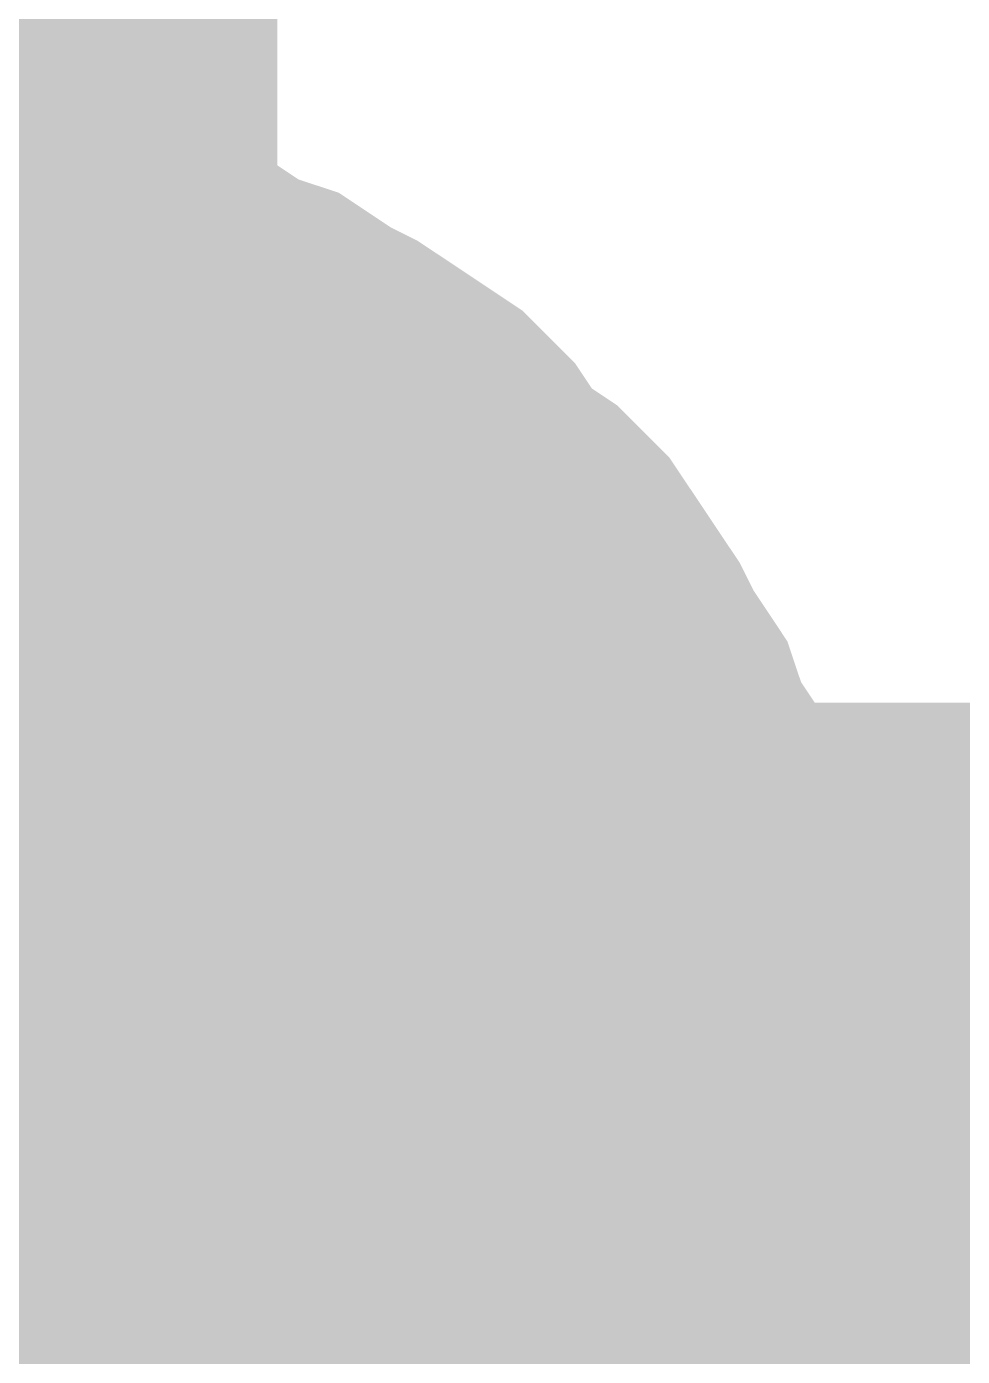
# Model space of a CAD drawing. Header units: inches. Extents: x 0 to 841, y 0 to 594.
# Drawn here: x 75.198 to 75.975, y 287.331 to 288.436 of the extents above; entities that cross this region are included whole.
import ezdxf

# ---------------------------------------------------------------- set-up
doc = ezdxf.new("R2010")
doc.units = ezdxf.units.IN
doc.layers.add('Sheet', color=255, linetype='Continuous')

msp = doc.modelspace()

# ---------------------------------------------------------------- linework, layer by layer
at = {"layer": 'Sheet'}
for points in [[(75.0315, 292.4969, 0.7493, 0.7493, 0), (75.0315, 287.4998, 0.7493, 0.7493, 0)], [(75.0315, 288.2522, 0.2997, 0.2997, 0), (75.0652, 288.2522, 0.2997, 0.2997, 0), (75.1101, 288.2522, 0.2997, 0.2997, 0), (75.1438, 288.2409, 0.2997, 0.2997, 0), (75.1887, 288.2409, 0.2997, 0.2997, 0), (75.2224, 288.2297, 0.2997, 0.2997, 0), (75.2561, 288.2185, 0.2997, 0.2997, 0), (75.2898, 288.2072, 0.2997, 0.2997, 0), (75.3235, 288.196, 0.2997, 0.2997, 0), (75.3572, 288.1735, 0.2997, 0.2997, 0), (75.3909, 288.1623, 0.2997, 0.2997, 0), (75.4245, 288.1399, 0.2997, 0.2997, 0), (75.447, 288.1286, 0.2997, 0.2997, 0), (75.4807, 288.1062, 0.2997, 0.2997, 0), (75.5144, 288.0837, 0.2997, 0.2997, 0), (75.5368, 288.0613, 0.2997, 0.2997, 0), (75.5593, 288.0276, 0.2997, 0.2997, 0), (75.593, 288.0051, 0.2997, 0.2997, 0), (75.6154, 287.9826, 0.2997, 0.2997, 0), (75.6379, 287.949, 0.2997, 0.2997, 0), (75.6604, 287.9153, 0.2997, 0.2997, 0), (75.6716, 287.8928, 0.2997, 0.2997, 0), (75.694, 287.8591, 0.2997, 0.2997, 0), (75.7053, 287.8254, 0.2997, 0.2997, 0), (75.7277, 287.7917, 0.2997, 0.2997, 0), (75.739, 287.7581, 0.2997, 0.2997, 0), (75.7502, 287.7244, 0.2997, 0.2997, 0), (75.7614, 287.6907, 0.2997, 0.2997, 0), (75.7726, 287.657, 0.2997, 0.2997, 0), (75.7726, 287.6121, 0.2997, 0.2997, 0), (75.7839, 287.5784, 0.2997, 0.2997, 0), (75.7839, 287.5335, 0.2997, 0.2997, 0), (75.7839, 287.4998, 0.2997, 0.2997, 0)], [(75.0315, 288.2522, 0.2997, 0.2997, 0), (75.0652, 288.2522, 0.2997, 0.2997, 0), (75.1101, 288.2522, 0.2997, 0.2997, 0), (75.1438, 288.2409, 0.2997, 0.2997, 0), (75.1887, 288.2409, 0.2997, 0.2997, 0), (75.2224, 288.2297, 0.2997, 0.2997, 0), (75.2561, 288.2185, 0.2997, 0.2997, 0), (75.2898, 288.2072, 0.2997, 0.2997, 0), (75.3235, 288.196, 0.2997, 0.2997, 0), (75.3572, 288.1735, 0.2997, 0.2997, 0), (75.3909, 288.1623, 0.2997, 0.2997, 0), (75.4245, 288.1399, 0.2997, 0.2997, 0), (75.447, 288.1286, 0.2997, 0.2997, 0), (75.4807, 288.1062, 0.2997, 0.2997, 0), (75.5144, 288.0837, 0.2997, 0.2997, 0), (75.5368, 288.0613, 0.2997, 0.2997, 0), (75.5593, 288.0276, 0.2997, 0.2997, 0), (75.593, 288.0051, 0.2997, 0.2997, 0), (75.6154, 287.9826, 0.2997, 0.2997, 0), (75.6379, 287.949, 0.2997, 0.2997, 0), (75.6604, 287.9153, 0.2997, 0.2997, 0), (75.6716, 287.8928, 0.2997, 0.2997, 0), (75.694, 287.8591, 0.2997, 0.2997, 0), (75.7053, 287.8254, 0.2997, 0.2997, 0), (75.7277, 287.7917, 0.2997, 0.2997, 0), (75.739, 287.7581, 0.2997, 0.2997, 0), (75.7502, 287.7244, 0.2997, 0.2997, 0), (75.7614, 287.6907, 0.2997, 0.2997, 0), (75.7726, 287.657, 0.2997, 0.2997, 0), (75.7726, 287.6121, 0.2997, 0.2997, 0), (75.7839, 287.5784, 0.2997, 0.2997, 0), (75.7839, 287.5335, 0.2997, 0.2997, 0), (75.7839, 287.4998, 0.2997, 0.2997, 0)], [(75.0315, 288.2522, 0.2997, 0.2997, 0), (75.0652, 288.2522, 0.2997, 0.2997, 0), (75.1101, 288.2522, 0.2997, 0.2997, 0), (75.1438, 288.2409, 0.2997, 0.2997, 0), (75.1887, 288.2409, 0.2997, 0.2997, 0), (75.2224, 288.2297, 0.2997, 0.2997, 0), (75.2561, 288.2185, 0.2997, 0.2997, 0), (75.2898, 288.2072, 0.2997, 0.2997, 0), (75.3235, 288.196, 0.2997, 0.2997, 0), (75.3572, 288.1735, 0.2997, 0.2997, 0), (75.3909, 288.1623, 0.2997, 0.2997, 0), (75.4245, 288.1399, 0.2997, 0.2997, 0), (75.447, 288.1286, 0.2997, 0.2997, 0), (75.4807, 288.1062, 0.2997, 0.2997, 0), (75.5144, 288.0837, 0.2997, 0.2997, 0), (75.5368, 288.0613, 0.2997, 0.2997, 0), (75.5593, 288.0276, 0.2997, 0.2997, 0), (75.593, 288.0051, 0.2997, 0.2997, 0), (75.6154, 287.9826, 0.2997, 0.2997, 0), (75.6379, 287.949, 0.2997, 0.2997, 0), (75.6604, 287.9153, 0.2997, 0.2997, 0), (75.6716, 287.8928, 0.2997, 0.2997, 0), (75.694, 287.8591, 0.2997, 0.2997, 0), (75.7053, 287.8254, 0.2997, 0.2997, 0), (75.7277, 287.7917, 0.2997, 0.2997, 0), (75.739, 287.7581, 0.2997, 0.2997, 0), (75.7502, 287.7244, 0.2997, 0.2997, 0), (75.7614, 287.6907, 0.2997, 0.2997, 0), (75.7726, 287.657, 0.2997, 0.2997, 0), (75.7726, 287.6121, 0.2997, 0.2997, 0), (75.7839, 287.5784, 0.2997, 0.2997, 0), (75.7839, 287.5335, 0.2997, 0.2997, 0), (75.7839, 287.4998, 0.2997, 0.2997, 0)], [(75.1438, 288.2409, 0.0991, 0.0991, 0), (75.1887, 288.2409, 0.0991, 0.0991, 0), (75.2224, 288.2297, 0.0991, 0.0991, 0), (75.2561, 288.2185, 0.0991, 0.0991, 0), (75.2898, 288.2072, 0.0991, 0.0991, 0), (75.3235, 288.196, 0.0991, 0.0991, 0), (75.3572, 288.1735, 0.0991, 0.0991, 0), (75.3909, 288.1623, 0.0991, 0.0991, 0), (75.4245, 288.1399, 0.0991, 0.0991, 0), (75.447, 288.1286, 0.0991, 0.0991, 0), (75.4807, 288.1062, 0.0991, 0.0991, 0), (75.5144, 288.0837, 0.0991, 0.0991, 0), (75.5368, 288.0613, 0.0991, 0.0991, 0), (75.5593, 288.0276, 0.0991, 0.0991, 0), (75.593, 288.0051, 0.0991, 0.0991, 0), (75.6154, 287.9826, 0.0991, 0.0991, 0), (75.6379, 287.949, 0.0991, 0.0991, 0), (75.6604, 287.9153, 0.0991, 0.0991, 0), (75.6716, 287.8928, 0.0991, 0.0991, 0), (75.694, 287.8591, 0.0991, 0.0991, 0), (75.7053, 287.8254, 0.0991, 0.0991, 0), (75.7277, 287.7917, 0.0991, 0.0991, 0), (75.739, 287.7581, 0.0991, 0.0991, 0), (75.7502, 287.7244, 0.0991, 0.0991, 0), (75.7614, 287.6907, 0.0991, 0.0991, 0), (75.7726, 287.657, 0.0991, 0.0991, 0), (75.7726, 287.6121, 0.0991, 0.0991, 0), (75.7839, 287.5784, 0.0991, 0.0991, 0), (75.7839, 287.5335, 0.0991, 0.0991, 0), (75.7839, 287.4998, 0.0991, 0.0991, 0)], [(75.1438, 288.2409, 0.0991, 0.0991, 0), (75.1887, 288.2409, 0.0991, 0.0991, 0), (75.2224, 288.2297, 0.0991, 0.0991, 0), (75.2561, 288.2185, 0.0991, 0.0991, 0), (75.2898, 288.2072, 0.0991, 0.0991, 0), (75.3235, 288.196, 0.0991, 0.0991, 0), (75.3572, 288.1735, 0.0991, 0.0991, 0), (75.3909, 288.1623, 0.0991, 0.0991, 0), (75.4245, 288.1399, 0.0991, 0.0991, 0), (75.447, 288.1286, 0.0991, 0.0991, 0), (75.4807, 288.1062, 0.0991, 0.0991, 0), (75.5144, 288.0837, 0.0991, 0.0991, 0), (75.5368, 288.0613, 0.0991, 0.0991, 0), (75.5593, 288.0276, 0.0991, 0.0991, 0), (75.593, 288.0051, 0.0991, 0.0991, 0), (75.6154, 287.9826, 0.0991, 0.0991, 0), (75.6379, 287.949, 0.0991, 0.0991, 0), (75.6604, 287.9153, 0.0991, 0.0991, 0), (75.6716, 287.8928, 0.0991, 0.0991, 0), (75.694, 287.8591, 0.0991, 0.0991, 0), (75.7053, 287.8254, 0.0991, 0.0991, 0), (75.7277, 287.7917, 0.0991, 0.0991, 0), (75.739, 287.7581, 0.0991, 0.0991, 0), (75.7502, 287.7244, 0.0991, 0.0991, 0), (75.7614, 287.6907, 0.0991, 0.0991, 0), (75.7726, 287.657, 0.0991, 0.0991, 0), (75.7726, 287.6121, 0.0991, 0.0991, 0), (75.7839, 287.5784, 0.0991, 0.0991, 0), (75.7839, 287.5335, 0.0991, 0.0991, 0), (75.7839, 287.4998, 0.0991, 0.0991, 0)], [(75.1438, 288.2409, 0.0991, 0.0991, 0), (75.1887, 288.2409, 0.0991, 0.0991, 0), (75.2224, 288.2297, 0.0991, 0.0991, 0), (75.2561, 288.2185, 0.0991, 0.0991, 0), (75.2898, 288.2072, 0.0991, 0.0991, 0), (75.3235, 288.196, 0.0991, 0.0991, 0), (75.3572, 288.1735, 0.0991, 0.0991, 0), (75.3909, 288.1623, 0.0991, 0.0991, 0), (75.4245, 288.1399, 0.0991, 0.0991, 0), (75.447, 288.1286, 0.0991, 0.0991, 0), (75.4807, 288.1062, 0.0991, 0.0991, 0), (75.5144, 288.0837, 0.0991, 0.0991, 0), (75.5368, 288.0613, 0.0991, 0.0991, 0), (75.5593, 288.0276, 0.0991, 0.0991, 0), (75.593, 288.0051, 0.0991, 0.0991, 0), (75.6154, 287.9826, 0.0991, 0.0991, 0), (75.6379, 287.949, 0.0991, 0.0991, 0), (75.6604, 287.9153, 0.0991, 0.0991, 0), (75.6716, 287.8928, 0.0991, 0.0991, 0), (75.694, 287.8591, 0.0991, 0.0991, 0), (75.7053, 287.8254, 0.0991, 0.0991, 0), (75.7277, 287.7917, 0.0991, 0.0991, 0), (75.739, 287.7581, 0.0991, 0.0991, 0), (75.7502, 287.7244, 0.0991, 0.0991, 0), (75.7614, 287.6907, 0.0991, 0.0991, 0), (75.7726, 287.657, 0.0991, 0.0991, 0), (75.7726, 287.6121, 0.0991, 0.0991, 0), (75.7839, 287.5784, 0.0991, 0.0991, 0), (75.7839, 287.5335, 0.0991, 0.0991, 0), (75.7839, 287.4998, 0.0991, 0.0991, 0)], [(75.0315, 288.0051, 0.2997, 0.2997, 0), (75.054, 288.0051, 0.2997, 0.2997, 0), (75.0877, 288.0051, 0.2997, 0.2997, 0), (75.1101, 287.9939, 0.2997, 0.2997, 0), (75.1326, 287.9939, 0.2997, 0.2997, 0), (75.1551, 287.9939, 0.2997, 0.2997, 0), (75.1775, 287.9826, 0.2997, 0.2997, 0), (75.2112, 287.9714, 0.2997, 0.2997, 0), (75.2337, 287.9602, 0.2997, 0.2997, 0), (75.2561, 287.9602, 0.2997, 0.2997, 0), (75.2786, 287.949, 0.2997, 0.2997, 0), (75.2898, 287.9377, 0.2997, 0.2997, 0), (75.3123, 287.9153, 0.2997, 0.2997, 0), (75.3347, 287.904, 0.2997, 0.2997, 0), (75.3572, 287.8928, 0.2997, 0.2997, 0), (75.3684, 287.8703, 0.2997, 0.2997, 0), (75.3909, 287.8591, 0.2997, 0.2997, 0), (75.4021, 287.8367, 0.2997, 0.2997, 0), (75.4245, 287.8254, 0.2997, 0.2997, 0), (75.4358, 287.803, 0.2997, 0.2997, 0), (75.447, 287.7805, 0.2997, 0.2997, 0), (75.4695, 287.7581, 0.2997, 0.2997, 0), (75.4807, 287.7468, 0.2997, 0.2997, 0), (75.4919, 287.7244, 0.2997, 0.2997, 0), (75.4919, 287.7019, 0.2997, 0.2997, 0), (75.5032, 287.6794, 0.2997, 0.2997, 0), (75.5144, 287.6458, 0.2997, 0.2997, 0), (75.5256, 287.6233, 0.2997, 0.2997, 0), (75.5256, 287.6008, 0.2997, 0.2997, 0), (75.5256, 287.5784, 0.2997, 0.2997, 0), (75.5368, 287.5559, 0.2997, 0.2997, 0), (75.5368, 287.5222, 0.2997, 0.2997, 0), (75.5368, 287.4998, 0.2997, 0.2997, 0)], [(75.0315, 288.0051, 0.2997, 0.2997, 0), (75.054, 288.0051, 0.2997, 0.2997, 0), (75.0877, 288.0051, 0.2997, 0.2997, 0), (75.1101, 287.9939, 0.2997, 0.2997, 0), (75.1326, 287.9939, 0.2997, 0.2997, 0), (75.1551, 287.9939, 0.2997, 0.2997, 0), (75.1775, 287.9826, 0.2997, 0.2997, 0), (75.2112, 287.9714, 0.2997, 0.2997, 0), (75.2337, 287.9602, 0.2997, 0.2997, 0), (75.2561, 287.9602, 0.2997, 0.2997, 0), (75.2786, 287.949, 0.2997, 0.2997, 0), (75.2898, 287.9377, 0.2997, 0.2997, 0), (75.3123, 287.9153, 0.2997, 0.2997, 0), (75.3347, 287.904, 0.2997, 0.2997, 0), (75.3572, 287.8928, 0.2997, 0.2997, 0), (75.3684, 287.8703, 0.2997, 0.2997, 0), (75.3909, 287.8591, 0.2997, 0.2997, 0), (75.4021, 287.8367, 0.2997, 0.2997, 0), (75.4245, 287.8254, 0.2997, 0.2997, 0), (75.4358, 287.803, 0.2997, 0.2997, 0), (75.447, 287.7805, 0.2997, 0.2997, 0), (75.4695, 287.7581, 0.2997, 0.2997, 0), (75.4807, 287.7468, 0.2997, 0.2997, 0), (75.4919, 287.7244, 0.2997, 0.2997, 0), (75.4919, 287.7019, 0.2997, 0.2997, 0), (75.5032, 287.6794, 0.2997, 0.2997, 0), (75.5144, 287.6458, 0.2997, 0.2997, 0), (75.5256, 287.6233, 0.2997, 0.2997, 0), (75.5256, 287.6008, 0.2997, 0.2997, 0), (75.5256, 287.5784, 0.2997, 0.2997, 0), (75.5368, 287.5559, 0.2997, 0.2997, 0), (75.5368, 287.5222, 0.2997, 0.2997, 0), (75.5368, 287.4998, 0.2997, 0.2997, 0)], [(75.1326, 287.9939, 0.0991, 0.0991, 0), (75.1551, 287.9939, 0.0991, 0.0991, 0), (75.1775, 287.9826, 0.0991, 0.0991, 0), (75.2112, 287.9714, 0.0991, 0.0991, 0), (75.2337, 287.9602, 0.0991, 0.0991, 0), (75.2561, 287.9602, 0.0991, 0.0991, 0), (75.2786, 287.949, 0.0991, 0.0991, 0), (75.2898, 287.9377, 0.0991, 0.0991, 0), (75.3123, 287.9153, 0.0991, 0.0991, 0), (75.3347, 287.904, 0.0991, 0.0991, 0), (75.3572, 287.8928, 0.0991, 0.0991, 0), (75.3684, 287.8703, 0.0991, 0.0991, 0), (75.3909, 287.8591, 0.0991, 0.0991, 0), (75.4021, 287.8367, 0.0991, 0.0991, 0), (75.4245, 287.8254, 0.0991, 0.0991, 0), (75.4358, 287.803, 0.0991, 0.0991, 0), (75.447, 287.7805, 0.0991, 0.0991, 0), (75.4695, 287.7581, 0.0991, 0.0991, 0), (75.4807, 287.7468, 0.0991, 0.0991, 0), (75.4919, 287.7244, 0.0991, 0.0991, 0), (75.4919, 287.7019, 0.0991, 0.0991, 0), (75.5032, 287.6794, 0.0991, 0.0991, 0), (75.5144, 287.6458, 0.0991, 0.0991, 0), (75.5256, 287.6233, 0.0991, 0.0991, 0), (75.5256, 287.6008, 0.0991, 0.0991, 0), (75.5256, 287.5784, 0.0991, 0.0991, 0), (75.5368, 287.5559, 0.0991, 0.0991, 0), (75.5368, 287.5222, 0.0991, 0.0991, 0), (75.5368, 287.4998, 0.0991, 0.0991, 0)], [(75.1326, 287.9939, 0.0991, 0.0991, 0), (75.1551, 287.9939, 0.0991, 0.0991, 0), (75.1775, 287.9826, 0.0991, 0.0991, 0), (75.2112, 287.9714, 0.0991, 0.0991, 0), (75.2337, 287.9602, 0.0991, 0.0991, 0), (75.2561, 287.9602, 0.0991, 0.0991, 0), (75.2786, 287.949, 0.0991, 0.0991, 0), (75.2898, 287.9377, 0.0991, 0.0991, 0), (75.3123, 287.9153, 0.0991, 0.0991, 0), (75.3347, 287.904, 0.0991, 0.0991, 0), (75.3572, 287.8928, 0.0991, 0.0991, 0), (75.3684, 287.8703, 0.0991, 0.0991, 0), (75.3909, 287.8591, 0.0991, 0.0991, 0), (75.4021, 287.8367, 0.0991, 0.0991, 0), (75.4245, 287.8254, 0.0991, 0.0991, 0), (75.4358, 287.803, 0.0991, 0.0991, 0), (75.447, 287.7805, 0.0991, 0.0991, 0), (75.4695, 287.7581, 0.0991, 0.0991, 0), (75.4807, 287.7468, 0.0991, 0.0991, 0), (75.4919, 287.7244, 0.0991, 0.0991, 0), (75.4919, 287.7019, 0.0991, 0.0991, 0), (75.5032, 287.6794, 0.0991, 0.0991, 0), (75.5144, 287.6458, 0.0991, 0.0991, 0), (75.5256, 287.6233, 0.0991, 0.0991, 0), (75.5256, 287.6008, 0.0991, 0.0991, 0), (75.5256, 287.5784, 0.0991, 0.0991, 0), (75.5368, 287.5559, 0.0991, 0.0991, 0), (75.5368, 287.5222, 0.0991, 0.0991, 0), (75.5368, 287.4998, 0.0991, 0.0991, 0)], [(82.5212, 287.4998, 0.7493, 0.7493, 0), (75.0315, 287.4998, 0.7493, 0.7493, 0), (72.5275, 287.4998, 0.7493, 0.7493, 0)], [(75.5368, 287.4998, 0.2997, 0.2997, 0), (75.5368, 287.4773, 0.2997, 0.2997, 0), (75.5368, 287.4436, 0.2997, 0.2997, 0), (75.5256, 287.4212, 0.2997, 0.2997, 0), (75.5256, 287.3987, 0.2997, 0.2997, 0), (75.5256, 287.3762, 0.2997, 0.2997, 0), (75.5144, 287.3426, 0.2997, 0.2997, 0), (75.5032, 287.3201, 0.2997, 0.2997, 0), (75.4919, 287.2976, 0.2997, 0.2997, 0), (75.4919, 287.2752, 0.2997, 0.2997, 0), (75.4807, 287.2527, 0.2997, 0.2997, 0), (75.4695, 287.2303, 0.2997, 0.2997, 0), (75.447, 287.2078, 0.2997, 0.2997, 0), (75.4358, 287.1966, 0.2997, 0.2997, 0), (75.4245, 287.1741, 0.2997, 0.2997, 0)], [(75.5368, 287.4998, 0.2997, 0.2997, 0), (75.5368, 287.4773, 0.2997, 0.2997, 0), (75.5368, 287.4436, 0.2997, 0.2997, 0), (75.5256, 287.4212, 0.2997, 0.2997, 0), (75.5256, 287.3987, 0.2997, 0.2997, 0), (75.5256, 287.3762, 0.2997, 0.2997, 0), (75.5144, 287.3426, 0.2997, 0.2997, 0), (75.5032, 287.3201, 0.2997, 0.2997, 0), (75.4919, 287.2976, 0.2997, 0.2997, 0), (75.4919, 287.2752, 0.2997, 0.2997, 0), (75.4807, 287.2527, 0.2997, 0.2997, 0), (75.4695, 287.2303, 0.2997, 0.2997, 0), (75.447, 287.2078, 0.2997, 0.2997, 0), (75.4358, 287.1966, 0.2997, 0.2997, 0), (75.4245, 287.1741, 0.2997, 0.2997, 0)], [(75.5368, 287.4998, 0.2997, 0.2997, 0), (75.5368, 287.4998, 0.2997, 0.2997, 0), (75.5368, 287.4998, 0.2997, 0.2997, 0), (75.5368, 287.4998, 0.2997, 0.2997, 0), (75.5368, 287.4998, 0.2997, 0.2997, 0), (75.5368, 287.4998, 0.2997, 0.2997, 0), (75.5368, 287.4998, 0.2997, 0.2997, 0), (75.5368, 287.4998, 0.2997, 0.2997, 0), (75.5368, 287.4998, 0.2997, 0.2997, 0), (75.5368, 287.4998, 0.2997, 0.2997, 0), (75.5368, 287.4998, 0.2997, 0.2997, 0), (75.5368, 287.4998, 0.2997, 0.2997, 0), (75.5368, 287.4998, 0.2997, 0.2997, 0), (75.5368, 287.4998, 0.2997, 0.2997, 0), (75.5368, 287.4998, 0.2997, 0.2997, 0), (75.5368, 287.4998, 0.2997, 0.2997, 0), (75.5368, 287.4998, 0.2997, 0.2997, 0), (75.5368, 287.4998, 0.2997, 0.2997, 0), (75.5368, 287.4998, 0.2997, 0.2997, 0), (75.5368, 287.4998, 0.2997, 0.2997, 0), (75.5368, 287.4998, 0.2997, 0.2997, 0), (75.5368, 287.4998, 0.2997, 0.2997, 0), (75.5368, 287.4998, 0.2997, 0.2997, 0), (75.5368, 287.4998, 0.2997, 0.2997, 0), (75.5368, 287.4998, 0.2997, 0.2997, 0), (75.5368, 287.4998, 0.2997, 0.2997, 0), (75.5368, 287.4998, 0.2997, 0.2997, 0), (75.5368, 287.4998, 0.2997, 0.2997, 0), (75.5368, 287.4998, 0.2997, 0.2997, 0), (75.5368, 287.4998, 0.2997, 0.2997, 0), (75.5368, 287.4998, 0.2997, 0.2997, 0), (75.5368, 287.4998, 0.2997, 0.2997, 0), (75.5368, 287.4998, 0.2997, 0.2997, 0)], [(75.5368, 287.4998, 0.2997, 0.2997, 0), (75.5368, 287.4998, 0.2997, 0.2997, 0)], [(75.5368, 287.4998, 0.2997, 0.2997, 0), (75.5368, 287.4998, 0.2997, 0.2997, 0), (75.5368, 287.4998, 0.2997, 0.2997, 0), (75.5368, 287.4998, 0.2997, 0.2997, 0), (75.5368, 287.4998, 0.2997, 0.2997, 0), (75.5368, 287.4998, 0.2997, 0.2997, 0), (75.5368, 287.4998, 0.2997, 0.2997, 0), (75.5368, 287.4998, 0.2997, 0.2997, 0), (75.5368, 287.4998, 0.2997, 0.2997, 0), (75.5368, 287.4998, 0.2997, 0.2997, 0), (75.5368, 287.4998, 0.2997, 0.2997, 0), (75.5368, 287.4998, 0.2997, 0.2997, 0), (75.5368, 287.4998, 0.2997, 0.2997, 0), (75.5368, 287.4998, 0.2997, 0.2997, 0), (75.5368, 287.4998, 0.2997, 0.2997, 0), (75.5368, 287.4998, 0.2997, 0.2997, 0), (75.5368, 287.4998, 0.2997, 0.2997, 0), (75.5368, 287.4998, 0.2997, 0.2997, 0), (75.5368, 287.4998, 0.2997, 0.2997, 0), (75.5368, 287.4998, 0.2997, 0.2997, 0), (75.5368, 287.4998, 0.2997, 0.2997, 0), (75.5368, 287.4998, 0.2997, 0.2997, 0), (75.5368, 287.4998, 0.2997, 0.2997, 0), (75.5368, 287.4998, 0.2997, 0.2997, 0), (75.5368, 287.4998, 0.2997, 0.2997, 0), (75.5368, 287.4998, 0.2997, 0.2997, 0), (75.5368, 287.4998, 0.2997, 0.2997, 0), (75.5368, 287.4998, 0.2997, 0.2997, 0), (75.5368, 287.4998, 0.2997, 0.2997, 0), (75.5368, 287.4998, 0.2997, 0.2997, 0), (75.5368, 287.4998, 0.2997, 0.2997, 0), (75.5368, 287.4998, 0.2997, 0.2997, 0), (75.5368, 287.4998, 0.2997, 0.2997, 0)], [(75.5368, 287.4998, 0.2997, 0.2997, 0), (75.5368, 287.4998, 0.2997, 0.2997, 0)], [(75.7839, 287.4998, 0.2997, 0.2997, 0), (75.7839, 287.4549, 0.2997, 0.2997, 0), (75.7839, 287.4212, 0.2997, 0.2997, 0), (75.7726, 287.3875, 0.2997, 0.2997, 0), (75.7726, 287.3426, 0.2997, 0.2997, 0), (75.7614, 287.3089, 0.2997, 0.2997, 0), (75.7502, 287.2752, 0.2997, 0.2997, 0), (75.739, 287.2303, 0.2997, 0.2997, 0), (75.7277, 287.1966, 0.2997, 0.2997, 0), (75.7053, 287.1629, 0.2997, 0.2997, 0)], [(75.7839, 287.4998, 0.2997, 0.2997, 0), (75.7839, 287.4549, 0.2997, 0.2997, 0), (75.7839, 287.4212, 0.2997, 0.2997, 0), (75.7726, 287.3875, 0.2997, 0.2997, 0), (75.7726, 287.3426, 0.2997, 0.2997, 0), (75.7614, 287.3089, 0.2997, 0.2997, 0), (75.7502, 287.2752, 0.2997, 0.2997, 0), (75.739, 287.2303, 0.2997, 0.2997, 0), (75.7277, 287.1966, 0.2997, 0.2997, 0), (75.7053, 287.1629, 0.2997, 0.2997, 0)], [(75.7839, 287.4998, 0.2997, 0.2997, 0), (75.7839, 287.4549, 0.2997, 0.2997, 0), (75.7839, 287.4212, 0.2997, 0.2997, 0), (75.7726, 287.3875, 0.2997, 0.2997, 0), (75.7726, 287.3426, 0.2997, 0.2997, 0), (75.7614, 287.3089, 0.2997, 0.2997, 0), (75.7502, 287.2752, 0.2997, 0.2997, 0), (75.739, 287.2303, 0.2997, 0.2997, 0), (75.7277, 287.1966, 0.2997, 0.2997, 0), (75.7053, 287.1629, 0.2997, 0.2997, 0)], [(75.7839, 287.4998, 0.2997, 0.2997, 0), (75.7839, 287.4998, 0.2997, 0.2997, 0), (75.7839, 287.4998, 0.2997, 0.2997, 0), (75.7839, 287.4998, 0.2997, 0.2997, 0), (75.7839, 287.4998, 0.2997, 0.2997, 0), (75.7839, 287.4998, 0.2997, 0.2997, 0), (75.7839, 287.4998, 0.2997, 0.2997, 0), (75.7839, 287.4998, 0.2997, 0.2997, 0), (75.7839, 287.4998, 0.2997, 0.2997, 0), (75.7839, 287.4998, 0.2997, 0.2997, 0), (75.7839, 287.4998, 0.2997, 0.2997, 0), (75.7839, 287.4998, 0.2997, 0.2997, 0), (75.7839, 287.4998, 0.2997, 0.2997, 0), (75.7839, 287.4998, 0.2997, 0.2997, 0), (75.7839, 287.4998, 0.2997, 0.2997, 0), (75.7839, 287.4998, 0.2997, 0.2997, 0), (75.7839, 287.4998, 0.2997, 0.2997, 0), (75.7839, 287.4998, 0.2997, 0.2997, 0), (75.7839, 287.4998, 0.2997, 0.2997, 0), (75.7839, 287.4998, 0.2997, 0.2997, 0), (75.7839, 287.4998, 0.2997, 0.2997, 0), (75.7839, 287.4998, 0.2997, 0.2997, 0), (75.7839, 287.4998, 0.2997, 0.2997, 0), (75.7839, 287.4998, 0.2997, 0.2997, 0), (75.7839, 287.4998, 0.2997, 0.2997, 0), (75.7839, 287.4998, 0.2997, 0.2997, 0), (75.7839, 287.4998, 0.2997, 0.2997, 0), (75.7839, 287.4998, 0.2997, 0.2997, 0), (75.7839, 287.4998, 0.2997, 0.2997, 0), (75.7839, 287.4998, 0.2997, 0.2997, 0), (75.7839, 287.4998, 0.2997, 0.2997, 0), (75.7839, 287.4998, 0.2997, 0.2997, 0), (75.7839, 287.4998, 0.2997, 0.2997, 0)], [(75.7839, 287.4998, 0.2997, 0.2997, 0), (75.7839, 287.4998, 0.2997, 0.2997, 0)], [(75.7839, 287.4998, 0.2997, 0.2997, 0), (75.7839, 287.4998, 0.2997, 0.2997, 0), (75.7839, 287.4998, 0.2997, 0.2997, 0), (75.7839, 287.4998, 0.2997, 0.2997, 0), (75.7839, 287.4998, 0.2997, 0.2997, 0), (75.7839, 287.4998, 0.2997, 0.2997, 0), (75.7839, 287.4998, 0.2997, 0.2997, 0), (75.7839, 287.4998, 0.2997, 0.2997, 0), (75.7839, 287.4998, 0.2997, 0.2997, 0), (75.7839, 287.4998, 0.2997, 0.2997, 0), (75.7839, 287.4998, 0.2997, 0.2997, 0), (75.7839, 287.4998, 0.2997, 0.2997, 0), (75.7839, 287.4998, 0.2997, 0.2997, 0), (75.7839, 287.4998, 0.2997, 0.2997, 0), (75.7839, 287.4998, 0.2997, 0.2997, 0), (75.7839, 287.4998, 0.2997, 0.2997, 0), (75.7839, 287.4998, 0.2997, 0.2997, 0), (75.7839, 287.4998, 0.2997, 0.2997, 0), (75.7839, 287.4998, 0.2997, 0.2997, 0), (75.7839, 287.4998, 0.2997, 0.2997, 0), (75.7839, 287.4998, 0.2997, 0.2997, 0), (75.7839, 287.4998, 0.2997, 0.2997, 0), (75.7839, 287.4998, 0.2997, 0.2997, 0), (75.7839, 287.4998, 0.2997, 0.2997, 0), (75.7839, 287.4998, 0.2997, 0.2997, 0), (75.7839, 287.4998, 0.2997, 0.2997, 0), (75.7839, 287.4998, 0.2997, 0.2997, 0), (75.7839, 287.4998, 0.2997, 0.2997, 0), (75.7839, 287.4998, 0.2997, 0.2997, 0), (75.7839, 287.4998, 0.2997, 0.2997, 0), (75.7839, 287.4998, 0.2997, 0.2997, 0), (75.7839, 287.4998, 0.2997, 0.2997, 0), (75.7839, 287.4998, 0.2997, 0.2997, 0)], [(75.7839, 287.4998, 0.2997, 0.2997, 0), (75.7839, 287.4998, 0.2997, 0.2997, 0)], [(75.7839, 287.4998, 0.2997, 0.2997, 0), (75.7839, 287.4998, 0.2997, 0.2997, 0), (75.7839, 287.4998, 0.2997, 0.2997, 0), (75.7839, 287.4998, 0.2997, 0.2997, 0), (75.7839, 287.4998, 0.2997, 0.2997, 0), (75.7839, 287.4998, 0.2997, 0.2997, 0), (75.7839, 287.4998, 0.2997, 0.2997, 0), (75.7839, 287.4998, 0.2997, 0.2997, 0), (75.7839, 287.4998, 0.2997, 0.2997, 0), (75.7839, 287.4998, 0.2997, 0.2997, 0), (75.7839, 287.4998, 0.2997, 0.2997, 0), (75.7839, 287.4998, 0.2997, 0.2997, 0), (75.7839, 287.4998, 0.2997, 0.2997, 0), (75.7839, 287.4998, 0.2997, 0.2997, 0), (75.7839, 287.4998, 0.2997, 0.2997, 0), (75.7839, 287.4998, 0.2997, 0.2997, 0), (75.7839, 287.4998, 0.2997, 0.2997, 0), (75.7839, 287.4998, 0.2997, 0.2997, 0), (75.7839, 287.4998, 0.2997, 0.2997, 0), (75.7839, 287.4998, 0.2997, 0.2997, 0), (75.7839, 287.4998, 0.2997, 0.2997, 0), (75.7839, 287.4998, 0.2997, 0.2997, 0), (75.7839, 287.4998, 0.2997, 0.2997, 0), (75.7839, 287.4998, 0.2997, 0.2997, 0), (75.7839, 287.4998, 0.2997, 0.2997, 0), (75.7839, 287.4998, 0.2997, 0.2997, 0), (75.7839, 287.4998, 0.2997, 0.2997, 0), (75.7839, 287.4998, 0.2997, 0.2997, 0), (75.7839, 287.4998, 0.2997, 0.2997, 0), (75.7839, 287.4998, 0.2997, 0.2997, 0), (75.7839, 287.4998, 0.2997, 0.2997, 0), (75.7839, 287.4998, 0.2997, 0.2997, 0), (75.7839, 287.4998, 0.2997, 0.2997, 0)], [(75.7839, 287.4998, 0.2997, 0.2997, 0), (75.7839, 287.4998, 0.2997, 0.2997, 0)], [(75.5368, 287.4998, 0.0991, 0.0991, 0), (75.5368, 287.4773, 0.0991, 0.0991, 0), (75.5368, 287.4436, 0.0991, 0.0991, 0), (75.5256, 287.4212, 0.0991, 0.0991, 0), (75.5256, 287.3987, 0.0991, 0.0991, 0), (75.5256, 287.3762, 0.0991, 0.0991, 0), (75.5144, 287.3426, 0.0991, 0.0991, 0), (75.5032, 287.3201, 0.0991, 0.0991, 0), (75.4919, 287.2976, 0.0991, 0.0991, 0), (75.4919, 287.2752, 0.0991, 0.0991, 0)], [(75.5368, 287.4998, 0.0991, 0.0991, 0), (75.5368, 287.4773, 0.0991, 0.0991, 0), (75.5368, 287.4436, 0.0991, 0.0991, 0), (75.5256, 287.4212, 0.0991, 0.0991, 0), (75.5256, 287.3987, 0.0991, 0.0991, 0), (75.5256, 287.3762, 0.0991, 0.0991, 0), (75.5144, 287.3426, 0.0991, 0.0991, 0), (75.5032, 287.3201, 0.0991, 0.0991, 0), (75.4919, 287.2976, 0.0991, 0.0991, 0), (75.4919, 287.2752, 0.0991, 0.0991, 0)], [(75.5368, 287.4998, 0.0991, 0.0991, 0), (75.5368, 287.4998, 0.0991, 0.0991, 0), (75.5368, 287.4998, 0.0991, 0.0991, 0), (75.5368, 287.4998, 0.0991, 0.0991, 0), (75.5368, 287.4998, 0.0991, 0.0991, 0), (75.5368, 287.4998, 0.0991, 0.0991, 0), (75.5368, 287.4998, 0.0991, 0.0991, 0), (75.5368, 287.4998, 0.0991, 0.0991, 0), (75.5368, 287.4998, 0.0991, 0.0991, 0), (75.5368, 287.4998, 0.0991, 0.0991, 0), (75.5368, 287.4998, 0.0991, 0.0991, 0), (75.5368, 287.4998, 0.0991, 0.0991, 0), (75.5368, 287.4998, 0.0991, 0.0991, 0), (75.5368, 287.4998, 0.0991, 0.0991, 0), (75.5368, 287.4998, 0.0991, 0.0991, 0), (75.5368, 287.4998, 0.0991, 0.0991, 0), (75.5368, 287.4998, 0.0991, 0.0991, 0), (75.5368, 287.4998, 0.0991, 0.0991, 0), (75.5368, 287.4998, 0.0991, 0.0991, 0), (75.5368, 287.4998, 0.0991, 0.0991, 0), (75.5368, 287.4998, 0.0991, 0.0991, 0), (75.5368, 287.4998, 0.0991, 0.0991, 0), (75.5368, 287.4998, 0.0991, 0.0991, 0), (75.5368, 287.4998, 0.0991, 0.0991, 0), (75.5368, 287.4998, 0.0991, 0.0991, 0), (75.5368, 287.4998, 0.0991, 0.0991, 0), (75.5368, 287.4998, 0.0991, 0.0991, 0), (75.5368, 287.4998, 0.0991, 0.0991, 0), (75.5368, 287.4998, 0.0991, 0.0991, 0), (75.5368, 287.4998, 0.0991, 0.0991, 0), (75.5368, 287.4998, 0.0991, 0.0991, 0), (75.5368, 287.4998, 0.0991, 0.0991, 0), (75.5368, 287.4998, 0.0991, 0.0991, 0)], [(75.5368, 287.4998, 0.0991, 0.0991, 0), (75.5368, 287.4998, 0.0991, 0.0991, 0)], [(75.5368, 287.4998, 0.0991, 0.0991, 0), (75.5368, 287.4998, 0.0991, 0.0991, 0), (75.5368, 287.4998, 0.0991, 0.0991, 0), (75.5368, 287.4998, 0.0991, 0.0991, 0), (75.5368, 287.4998, 0.0991, 0.0991, 0), (75.5368, 287.4998, 0.0991, 0.0991, 0), (75.5368, 287.4998, 0.0991, 0.0991, 0), (75.5368, 287.4998, 0.0991, 0.0991, 0), (75.5368, 287.4998, 0.0991, 0.0991, 0), (75.5368, 287.4998, 0.0991, 0.0991, 0), (75.5368, 287.4998, 0.0991, 0.0991, 0), (75.5368, 287.4998, 0.0991, 0.0991, 0), (75.5368, 287.4998, 0.0991, 0.0991, 0), (75.5368, 287.4998, 0.0991, 0.0991, 0), (75.5368, 287.4998, 0.0991, 0.0991, 0), (75.5368, 287.4998, 0.0991, 0.0991, 0), (75.5368, 287.4998, 0.0991, 0.0991, 0), (75.5368, 287.4998, 0.0991, 0.0991, 0), (75.5368, 287.4998, 0.0991, 0.0991, 0), (75.5368, 287.4998, 0.0991, 0.0991, 0), (75.5368, 287.4998, 0.0991, 0.0991, 0), (75.5368, 287.4998, 0.0991, 0.0991, 0), (75.5368, 287.4998, 0.0991, 0.0991, 0), (75.5368, 287.4998, 0.0991, 0.0991, 0), (75.5368, 287.4998, 0.0991, 0.0991, 0), (75.5368, 287.4998, 0.0991, 0.0991, 0), (75.5368, 287.4998, 0.0991, 0.0991, 0), (75.5368, 287.4998, 0.0991, 0.0991, 0), (75.5368, 287.4998, 0.0991, 0.0991, 0), (75.5368, 287.4998, 0.0991, 0.0991, 0), (75.5368, 287.4998, 0.0991, 0.0991, 0), (75.5368, 287.4998, 0.0991, 0.0991, 0), (75.5368, 287.4998, 0.0991, 0.0991, 0)], [(75.5368, 287.4998, 0.0991, 0.0991, 0), (75.5368, 287.4998, 0.0991, 0.0991, 0)], [(75.7839, 287.4998, 0.0991, 0.0991, 0), (75.7839, 287.4549, 0.0991, 0.0991, 0), (75.7839, 287.4212, 0.0991, 0.0991, 0), (75.7726, 287.3875, 0.0991, 0.0991, 0), (75.7726, 287.3426, 0.0991, 0.0991, 0), (75.7614, 287.3089, 0.0991, 0.0991, 0), (75.7502, 287.2752, 0.0991, 0.0991, 0)], [(75.7839, 287.4998, 0.0991, 0.0991, 0), (75.7839, 287.4549, 0.0991, 0.0991, 0), (75.7839, 287.4212, 0.0991, 0.0991, 0), (75.7726, 287.3875, 0.0991, 0.0991, 0), (75.7726, 287.3426, 0.0991, 0.0991, 0), (75.7614, 287.3089, 0.0991, 0.0991, 0), (75.7502, 287.2752, 0.0991, 0.0991, 0)], [(75.7839, 287.4998, 0.0991, 0.0991, 0), (75.7839, 287.4549, 0.0991, 0.0991, 0), (75.7839, 287.4212, 0.0991, 0.0991, 0), (75.7726, 287.3875, 0.0991, 0.0991, 0), (75.7726, 287.3426, 0.0991, 0.0991, 0), (75.7614, 287.3089, 0.0991, 0.0991, 0), (75.7502, 287.2752, 0.0991, 0.0991, 0)], [(75.7839, 287.4998, 0.0991, 0.0991, 0), (75.7839, 287.4998, 0.0991, 0.0991, 0), (75.7839, 287.4998, 0.0991, 0.0991, 0), (75.7839, 287.4998, 0.0991, 0.0991, 0), (75.7839, 287.4998, 0.0991, 0.0991, 0), (75.7839, 287.4998, 0.0991, 0.0991, 0), (75.7839, 287.4998, 0.0991, 0.0991, 0), (75.7839, 287.4998, 0.0991, 0.0991, 0), (75.7839, 287.4998, 0.0991, 0.0991, 0), (75.7839, 287.4998, 0.0991, 0.0991, 0), (75.7839, 287.4998, 0.0991, 0.0991, 0), (75.7839, 287.4998, 0.0991, 0.0991, 0), (75.7839, 287.4998, 0.0991, 0.0991, 0), (75.7839, 287.4998, 0.0991, 0.0991, 0), (75.7839, 287.4998, 0.0991, 0.0991, 0), (75.7839, 287.4998, 0.0991, 0.0991, 0), (75.7839, 287.4998, 0.0991, 0.0991, 0), (75.7839, 287.4998, 0.0991, 0.0991, 0), (75.7839, 287.4998, 0.0991, 0.0991, 0), (75.7839, 287.4998, 0.0991, 0.0991, 0), (75.7839, 287.4998, 0.0991, 0.0991, 0), (75.7839, 287.4998, 0.0991, 0.0991, 0), (75.7839, 287.4998, 0.0991, 0.0991, 0), (75.7839, 287.4998, 0.0991, 0.0991, 0), (75.7839, 287.4998, 0.0991, 0.0991, 0), (75.7839, 287.4998, 0.0991, 0.0991, 0), (75.7839, 287.4998, 0.0991, 0.0991, 0), (75.7839, 287.4998, 0.0991, 0.0991, 0), (75.7839, 287.4998, 0.0991, 0.0991, 0), (75.7839, 287.4998, 0.0991, 0.0991, 0), (75.7839, 287.4998, 0.0991, 0.0991, 0), (75.7839, 287.4998, 0.0991, 0.0991, 0), (75.7839, 287.4998, 0.0991, 0.0991, 0)], [(75.7839, 287.4998, 0.0991, 0.0991, 0), (75.7839, 287.4998, 0.0991, 0.0991, 0)], [(75.7839, 287.4998, 0.0991, 0.0991, 0), (75.7839, 287.4998, 0.0991, 0.0991, 0), (75.7839, 287.4998, 0.0991, 0.0991, 0), (75.7839, 287.4998, 0.0991, 0.0991, 0), (75.7839, 287.4998, 0.0991, 0.0991, 0), (75.7839, 287.4998, 0.0991, 0.0991, 0), (75.7839, 287.4998, 0.0991, 0.0991, 0), (75.7839, 287.4998, 0.0991, 0.0991, 0), (75.7839, 287.4998, 0.0991, 0.0991, 0), (75.7839, 287.4998, 0.0991, 0.0991, 0), (75.7839, 287.4998, 0.0991, 0.0991, 0), (75.7839, 287.4998, 0.0991, 0.0991, 0), (75.7839, 287.4998, 0.0991, 0.0991, 0), (75.7839, 287.4998, 0.0991, 0.0991, 0), (75.7839, 287.4998, 0.0991, 0.0991, 0), (75.7839, 287.4998, 0.0991, 0.0991, 0), (75.7839, 287.4998, 0.0991, 0.0991, 0), (75.7839, 287.4998, 0.0991, 0.0991, 0), (75.7839, 287.4998, 0.0991, 0.0991, 0), (75.7839, 287.4998, 0.0991, 0.0991, 0), (75.7839, 287.4998, 0.0991, 0.0991, 0), (75.7839, 287.4998, 0.0991, 0.0991, 0), (75.7839, 287.4998, 0.0991, 0.0991, 0), (75.7839, 287.4998, 0.0991, 0.0991, 0), (75.7839, 287.4998, 0.0991, 0.0991, 0), (75.7839, 287.4998, 0.0991, 0.0991, 0), (75.7839, 287.4998, 0.0991, 0.0991, 0), (75.7839, 287.4998, 0.0991, 0.0991, 0), (75.7839, 287.4998, 0.0991, 0.0991, 0), (75.7839, 287.4998, 0.0991, 0.0991, 0), (75.7839, 287.4998, 0.0991, 0.0991, 0), (75.7839, 287.4998, 0.0991, 0.0991, 0), (75.7839, 287.4998, 0.0991, 0.0991, 0)], [(75.7839, 287.4998, 0.0991, 0.0991, 0), (75.7839, 287.4998, 0.0991, 0.0991, 0)], [(75.7839, 287.4998, 0.0991, 0.0991, 0), (75.7839, 287.4998, 0.0991, 0.0991, 0), (75.7839, 287.4998, 0.0991, 0.0991, 0), (75.7839, 287.4998, 0.0991, 0.0991, 0), (75.7839, 287.4998, 0.0991, 0.0991, 0), (75.7839, 287.4998, 0.0991, 0.0991, 0), (75.7839, 287.4998, 0.0991, 0.0991, 0), (75.7839, 287.4998, 0.0991, 0.0991, 0), (75.7839, 287.4998, 0.0991, 0.0991, 0), (75.7839, 287.4998, 0.0991, 0.0991, 0), (75.7839, 287.4998, 0.0991, 0.0991, 0), (75.7839, 287.4998, 0.0991, 0.0991, 0), (75.7839, 287.4998, 0.0991, 0.0991, 0), (75.7839, 287.4998, 0.0991, 0.0991, 0), (75.7839, 287.4998, 0.0991, 0.0991, 0), (75.7839, 287.4998, 0.0991, 0.0991, 0), (75.7839, 287.4998, 0.0991, 0.0991, 0), (75.7839, 287.4998, 0.0991, 0.0991, 0), (75.7839, 287.4998, 0.0991, 0.0991, 0), (75.7839, 287.4998, 0.0991, 0.0991, 0), (75.7839, 287.4998, 0.0991, 0.0991, 0), (75.7839, 287.4998, 0.0991, 0.0991, 0), (75.7839, 287.4998, 0.0991, 0.0991, 0), (75.7839, 287.4998, 0.0991, 0.0991, 0), (75.7839, 287.4998, 0.0991, 0.0991, 0), (75.7839, 287.4998, 0.0991, 0.0991, 0), (75.7839, 287.4998, 0.0991, 0.0991, 0), (75.7839, 287.4998, 0.0991, 0.0991, 0), (75.7839, 287.4998, 0.0991, 0.0991, 0), (75.7839, 287.4998, 0.0991, 0.0991, 0), (75.7839, 287.4998, 0.0991, 0.0991, 0), (75.7839, 287.4998, 0.0991, 0.0991, 0), (75.7839, 287.4998, 0.0991, 0.0991, 0)], [(75.7839, 287.4998, 0.0991, 0.0991, 0), (75.7839, 287.4998, 0.0991, 0.0991, 0)]]:
    msp.add_lwpolyline(points, format="xyseb", dxfattribs=at)
msp.add_lwpolyline([(74.746, 287.5, 0.508, 0.508, 1), (75.254, 287.5, 0.508, 0.508, 1)], format="xyseb", close=True, dxfattribs=at)

doc.saveas('drawing.dxf')
